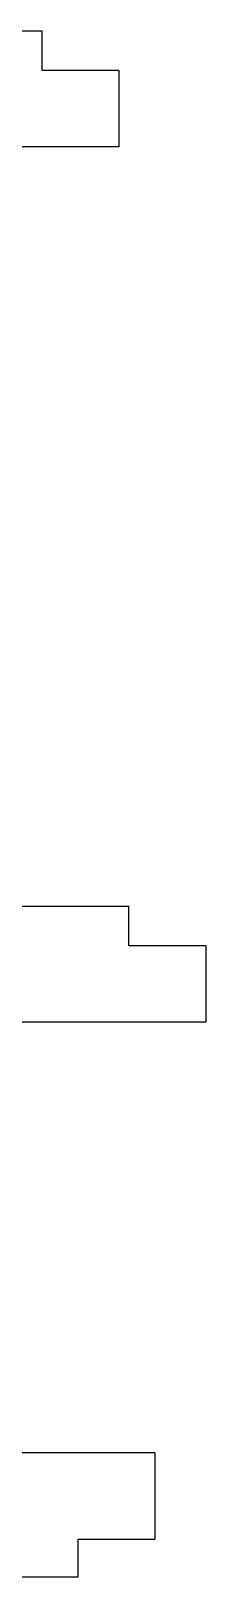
# Model space of a CAD drawing. Extents: x -2756 to 2933, y -1489 to 1592.
# Drawn here: x 1768 to 1856, y 408 to 1188 of the extents above; entities that cross this region are included whole.
import ezdxf

# ---------------------------------------------------------------- set-up
doc = ezdxf.new("R2010")
doc.units = 0
doc.layers.get('0').update_dxf_attribs({"linetype": 'CONTINUOUS'})

msp = doc.modelspace()

# ---------------------------------------------------------------- linework, layer by layer
for p, q in [((1634.41, 1187.54), (1773.59, 1187.54)), ((1773.59, 1167.6), (1773.59, 1187.54)), ((1812.46, 1167.59), (1773.59, 1167.6)), ((1812.46, 1129.08), (1812.46, 1167.59)), ((1812.46, 1129.08), (1698.9, 1129.08)), ((1678.21, 746.14), (1817.39, 746.14)), ((1817.39, 726.2), (1817.39, 746.14)), ((1856.26, 726.19), (1817.39, 726.2)), ((1856.26, 687.68), (1856.26, 726.19)), ((1856.26, 687.68), (1742.7, 687.68)), ((1676.97, 470.7), (1830.46, 470.7)), ((1830.46, 470.7), (1830.46, 438.54)), ((1830.46, 438.54), (1830.49, 427.13)), ((1791.59, 426.81), (1791.59, 407.9)), ((1830.46, 426.81), (1791.59, 426.81)), ((1830.49, 427.13), (1830.46, 426.81)), ((1791.59, 407.9), (1421.84, 407.86))]:
    msp.add_line(p, q)

doc.saveas('drawing.dxf')
